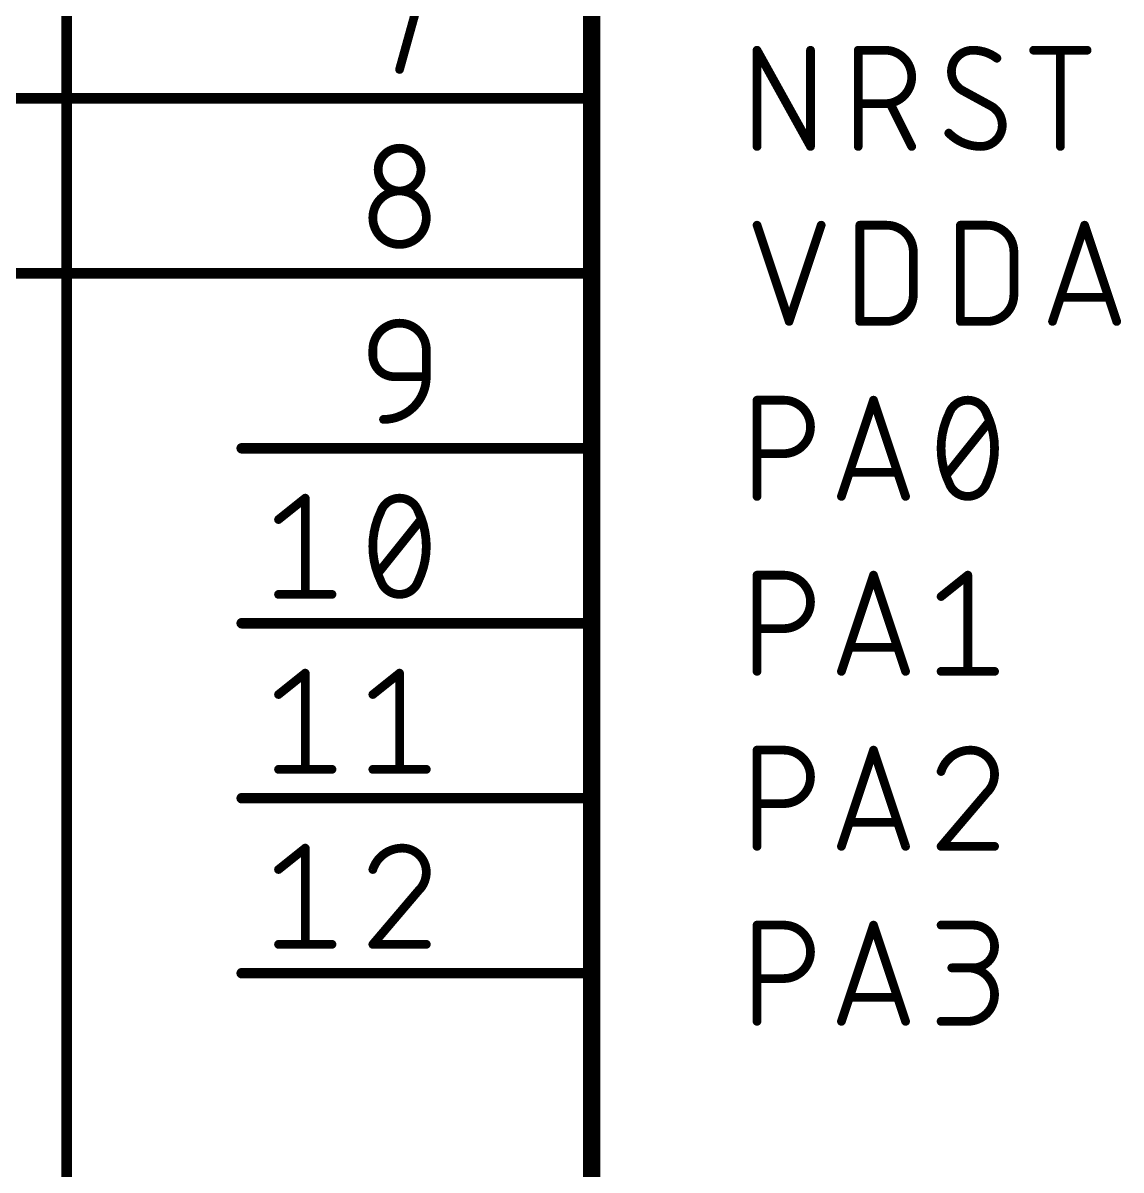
# Model space of a CAD drawing. Extents: x 0 to 261, y -15 to 164.
# Drawn here: x 46.36 to 62.29, y 57.34 to 73.99 of the extents above; entities that cross this region are included whole.
import ezdxf

# ---------------------------------------------------------------- set-up
doc = ezdxf.new("R2010")
doc.units = 0
for name, color, linetype in [('91', 110, 'CONTINUOUS'), ('94', 12, 'CONTINUOUS'), ('95', 253, 'CONTINUOUS')]:
    doc.layers.add(name, color=color, linetype=linetype)

msp = doc.modelspace()

# ---------------------------------------------------------------- linework, layer by layer
at = {"layer": '91', "const_width": 0.1524}
for points in [[(46.99, 34.798), (46.99, 88.138)], [(49.53, 72.898), (43.688, 72.898)], [(49.53, 70.358), (29.21, 70.358)]]:
    msp.add_lwpolyline(points, dxfattribs=at)
at = {"layer": '91', "const_width": 0.0762}
for points in [[(49.53, 72.8599, 1), (49.53, 72.9361)], [(49.53, 70.3199, 1), (49.53, 70.3961)]]:
    msp.add_lwpolyline(points, format="xyb", dxfattribs=at)
at = {"layer": '94'}
for points, const_width in [([(54.61, 100.838), (54.61, 44.958)], 0.254), ([(49.53, 72.898), (54.61, 72.898)], 0.1524), ([(49.53, 70.358), (54.61, 70.358)], 0.1524), ([(49.53, 67.818), (54.61, 67.818)], 0.1524), ([(49.53, 65.278), (54.61, 65.278)], 0.1524), ([(49.53, 62.738), (54.61, 62.738)], 0.1524), ([(49.53, 60.198), (54.61, 60.198)], 0.1524)]:
    msp.add_lwpolyline(points, dxfattribs=dict(at, const_width=const_width))
at = {"layer": '94', "const_width": 0.0762}
for points in [[(49.53, 72.9361, 1), (49.53, 72.8599)], [(54.61, 72.8599, 1), (54.61, 72.9361)], [(49.53, 70.3961, 1), (49.53, 70.3199)], [(54.61, 70.3199, 1), (54.61, 70.3961)], [(49.53, 67.8561, 1), (49.53, 67.7799)], [(54.61, 67.7799, 1), (54.61, 67.8561)], [(49.53, 65.3161, 1), (49.53, 65.2399)], [(54.61, 65.2399, 1), (54.61, 65.3161)], [(49.53, 62.7761, 1), (49.53, 62.6999)], [(54.61, 62.6999, 1), (54.61, 62.7761)], [(49.53, 60.2361, 1), (49.53, 60.1599)], [(54.61, 60.1599, 1), (54.61, 60.2361)]]:
    msp.add_lwpolyline(points, format="xyb", dxfattribs=at)
at = {"layer": '95', "const_width": 0.127}
for points in [[(52.2097, 74.7141), (51.8216, 73.3171)], [(57.0103, 72.1995), (57.0103, 73.5965)], [(57.0103, 73.5965), (57.7864, 72.1995)], [(57.7864, 72.1995), (57.7864, 73.5965)], [(58.4793, 72.1995), (58.4793, 73.5965)], [(58.4793, 73.5965), (58.8674, 73.5965)], [(61.0256, 73.5965), (61.8017, 73.5965)], [(61.4137, 72.1995), (61.4137, 73.5965)], [(60.4145, 72.7816), (59.9877, 73.0144)], [(58.8674, 72.8204), (58.4793, 72.8204)], [(59.2554, 72.1995), (58.945, 72.8204)], [(57.0103, 71.0565), (57.476, 69.6595)], [(57.476, 69.6595), (57.9416, 71.0565)], [(58.5024, 69.6595), (58.5024, 71.0565)], [(58.5024, 71.0565), (58.8904, 71.0565)], [(59.9625, 69.6595), (59.9625, 71.0565)], [(59.9625, 71.0565), (60.3506, 71.0565)], [(61.2994, 69.6595), (61.765, 71.0565)], [(61.765, 71.0565), (62.2307, 69.6595)], [(59.2785, 70.6684), (59.2785, 70.0476)], [(60.7386, 70.6684), (60.7386, 70.0476)], [(62.1143, 70.0088), (61.4158, 70.0088)], [(58.8904, 69.6595), (58.5024, 69.6595)], [(60.3506, 69.6595), (59.9625, 69.6595)], [(51.4336, 69.1684), (51.4336, 69.246)], [(52.2097, 69.246), (52.2097, 68.858)], [(52.2097, 68.858), (51.744, 68.858)], [(57.0103, 67.1195), (57.0103, 68.5165)], [(57.0103, 68.5165), (57.3984, 68.5165)], [(58.2354, 67.1195), (58.7011, 68.5165)], [(58.7011, 68.5165), (59.1668, 67.1195)], [(59.7595, 67.4299), (60.3804, 68.2061)], [(57.3984, 67.7404), (57.0103, 67.7404)], [(59.0503, 67.4688), (58.3518, 67.4688)], [(50.0647, 66.7837), (50.4528, 67.0941)], [(50.4528, 67.0941), (50.4528, 65.6971)], [(51.5112, 66.0075), (52.1321, 66.7837)], [(57.0103, 64.5795), (57.0103, 65.9765)], [(57.0103, 65.9765), (57.3984, 65.9765)], [(58.2354, 64.5795), (58.7011, 65.9765)], [(58.7011, 65.9765), (59.1668, 64.5795)], [(59.6819, 65.6661), (60.0699, 65.9765)], [(60.0699, 65.9765), (60.0699, 64.5795)], [(50.0647, 65.6971), (50.8408, 65.6971)], [(57.3984, 65.2004), (57.0103, 65.2004)], [(59.0503, 64.9288), (58.3518, 64.9288)], [(50.0647, 64.2437), (50.4528, 64.5541)], [(50.4528, 64.5541), (50.4528, 63.1571)], [(51.4336, 64.2437), (51.8216, 64.5541)], [(51.8216, 64.5541), (51.8216, 63.1571)], [(59.6819, 64.5795), (60.458, 64.5795)], [(57.0103, 62.0395), (57.0103, 63.4365)], [(57.0103, 63.4365), (57.3984, 63.4365)], [(58.2354, 62.0395), (58.7011, 63.4365)], [(58.7011, 63.4365), (59.1668, 62.0395)], [(50.0647, 63.1571), (50.8408, 63.1571)], [(51.4336, 63.1571), (52.2097, 63.1571)], [(60.3416, 62.8156), (59.6819, 62.0395)], [(57.3984, 62.6604), (57.0103, 62.6604)], [(59.0503, 62.3888), (58.3518, 62.3888)], [(50.0647, 61.7037), (50.4528, 62.0141)], [(50.4528, 62.0141), (50.4528, 60.6171)], [(59.6819, 62.0395), (60.458, 62.0395)], [(52.0933, 61.3932), (51.4336, 60.6171)], [(57.0103, 59.4995), (57.0103, 60.8965)], [(57.0103, 60.8965), (57.3984, 60.8965)], [(58.2354, 59.4995), (58.7011, 60.8965)], [(58.7011, 60.8965), (59.1668, 59.4995)], [(59.6819, 60.8965), (60.1476, 60.8965)], [(50.0647, 60.6171), (50.8408, 60.6171)], [(51.4336, 60.6171), (52.2097, 60.6171)], [(60.1476, 60.2756), (59.8371, 60.2756)], [(57.3984, 60.1204), (57.0103, 60.1204)], [(59.0503, 59.8488), (58.3518, 59.8488)], [(59.6819, 59.4995), (60.0699, 59.4995)]]:
    msp.add_lwpolyline(points, dxfattribs=at)
at = {"layer": '95'}
for points, const_width in [([(57.0421, 73.5965, 1), (56.9785, 73.5965)], 0.0635), ([(57.0381, 73.6119, 1), (56.9825, 73.5811)], 0.0635), ([(57.8182, 73.5965, 1), (57.7547, 73.5965)], 0.0635), ([(58.5111, 73.5965, 1), (58.4476, 73.5965)], 0.0635), ([(58.4793, 73.6283, 1), (58.4793, 73.5648)], 0.0635), ([(58.8674, 72.8204, 1), (58.8674, 73.5965)], 0.127), ([(58.8674, 73.6283, 1), (58.8674, 73.5648)], 0.0635), ([(58.8674, 73.5648, 1), (58.8674, 73.6283)], 0.0635), ([(60.1429, 73.5965, 0.4142), (59.8324, 73.2861)], 0.127), ([(60.4921, 73.4801, 0.1623), (60.1429, 73.5965)], 0.127), ([(60.1429, 73.6282, 1), (60.1429, 73.5648)], 0.0635), ([(60.1429, 73.5647, 1), (60.1429, 73.6282)], 0.0635), ([(61.0256, 73.6283, 1), (61.0256, 73.5648)], 0.0635), ([(61.4454, 73.5965, 1), (61.3819, 73.5965)], 0.0635), ([(61.8017, 73.5648, 1), (61.8017, 73.6283)], 0.0635), ([(60.4731, 73.4547, 1), (60.5112, 73.5055)], 0.0635), ([(51.7911, 73.3256, 1), (51.8522, 73.3086)], 0.0635), ([(59.8324, 73.2861, 0.2656), (59.9877, 73.0144)], 0.127), ([(59.8642, 73.2861, 1), (59.8007, 73.2861)], 0.0635), ([(59.8007, 73.2861, 1), (59.8642, 73.2861)], 0.0635), ([(60.0029, 73.0423, 1), (59.9725, 72.9865)], 0.0635), ([(59.9715, 72.9871, 1), (60.0038, 73.0418)], 0.0635), ([(58.4793, 72.8521, 1), (58.4793, 72.7886)], 0.0635), ([(58.8674, 72.8521, 1), (58.8674, 72.7886)], 0.0635), ([(58.8674, 72.7886, 1), (58.8674, 72.8521)], 0.0635), ([(58.9734, 72.8346, 1), (58.9166, 72.8062)], 0.0635), ([(60.5697, 72.5099, 0.2656), (60.4145, 72.7816)], 0.127), ([(60.4306, 72.8089, 1), (60.3984, 72.7542)], 0.0635), ([(60.3993, 72.7537, 1), (60.4297, 72.8095)], 0.0635), ([(59.7936, 72.3935, 0.2), (60.2593, 72.1995)], 0.127), ([(59.8162, 72.4159, 1), (59.7711, 72.3712)], 0.0635), ([(60.2593, 72.1995, 0.4142), (60.5697, 72.5099)], 0.127), ([(60.6015, 72.5099, 1), (60.538, 72.5099)], 0.0635), ([(60.538, 72.5099, 1), (60.6015, 72.5099)], 0.0635), ([(52.1321, 71.8637, 1), (51.5112, 71.8637)], 0.127), ([(56.9785, 72.1995, 1), (57.0421, 72.1995)], 0.0635), ([(57.7547, 72.1995, 1), (57.8182, 72.1995)], 0.0635), ([(57.7587, 72.1841, 1), (57.8142, 72.2149)], 0.0635), ([(58.4476, 72.1995, 1), (58.5111, 72.1995)], 0.0635), ([(59.227, 72.1853, 1), (59.2838, 72.2137)], 0.0635), ([(60.2593, 72.2313, 1), (60.2593, 72.1677)], 0.0635), ([(60.2593, 72.1678, 1), (60.2593, 72.2312)], 0.0635), ([(61.3819, 72.1995, 1), (61.4454, 72.1995)], 0.0635), ([(51.5429, 71.8637, 1), (51.4794, 71.8637)], 0.0635), ([(51.4794, 71.8637, 1), (51.543, 71.8637)], 0.0635), ([(51.5112, 71.8637, 1), (52.1321, 71.8637)], 0.127), ([(52.1638, 71.8637, 1), (52.1003, 71.8637)], 0.0635), ([(52.1003, 71.8637, 1), (52.1638, 71.8637)], 0.0635), ([(52.2097, 71.1652, 1), (51.4336, 71.1652)], 0.127), ([(51.4653, 71.1652, 1), (51.4018, 71.1652)], 0.0635), ([(51.4018, 71.1652, 1), (51.4653, 71.1652)], 0.0635), ([(51.4336, 71.1652, 1), (52.2097, 71.1652)], 0.127), ([(52.1779, 71.1652, 1), (52.2414, 71.1652)], 0.0635), ([(52.2415, 71.1652, 1), (52.178, 71.1652)], 0.0635), ([(57.0404, 71.0665, 1), (56.9802, 71.0465)], 0.0635), ([(57.9718, 71.0465, 1), (57.9115, 71.0665)], 0.0635), ([(58.5024, 71.0883, 1), (58.5024, 71.0247)], 0.0635), ([(58.5341, 71.0565, 1), (58.4706, 71.0565)], 0.0635), ([(58.8904, 71.0883, 1), (58.8904, 71.0247)], 0.0635), ([(59.2785, 70.6684, 0.4142), (58.8904, 71.0565)], 0.127), ([(58.8904, 71.0247, 1), (58.8904, 71.0883)], 0.0635), ([(59.9625, 71.0883, 1), (59.9625, 71.0247)], 0.0635), ([(59.9943, 71.0565, 1), (59.9308, 71.0565)], 0.0635), ([(60.3506, 71.0883, 1), (60.3506, 71.0247)], 0.0635), ([(60.7386, 70.6684, 0.4142), (60.3506, 71.0565)], 0.127), ([(60.3506, 71.0247, 1), (60.3506, 71.0883)], 0.0635), ([(61.7952, 71.0665, 1), (61.7349, 71.0465)], 0.0635), ([(61.7952, 71.0465, 1), (61.7349, 71.0665)], 0.0635), ([(59.3103, 70.6684, 1), (59.2467, 70.6684)], 0.0635), ([(59.2467, 70.6684, 1), (59.3103, 70.6684)], 0.0635), ([(60.7704, 70.6684, 1), (60.7069, 70.6684)], 0.0635), ([(60.7069, 70.6684, 1), (60.7704, 70.6684)], 0.0635), ([(58.8904, 69.6595, 0.4142), (59.2785, 70.0476)], 0.127), ([(59.3103, 70.0476, 1), (59.2467, 70.0476)], 0.0635), ([(60.3506, 69.6595, 0.4142), (60.7386, 70.0476)], 0.127), ([(60.7704, 70.0476, 1), (60.7069, 70.0476)], 0.0635), ([(59.2467, 70.0476, 1), (59.3103, 70.0476)], 0.0635), ([(60.7069, 70.0476, 1), (60.7704, 70.0476)], 0.0635), ([(61.4158, 70.0405, 1), (61.4158, 69.977)], 0.0635), ([(62.1143, 69.977, 1), (62.1143, 70.0405)], 0.0635), ([(52.2097, 69.246, 1), (51.4336, 69.246)], 0.127), ([(57.4458, 69.6695, 1), (57.5061, 69.6495)], 0.0635), ([(57.4458, 69.6495, 1), (57.5061, 69.6695)], 0.0635), ([(58.4706, 69.6595, 1), (58.5341, 69.6595)], 0.0635), ([(58.5024, 69.6913, 1), (58.5024, 69.6278)], 0.0635), ([(58.8904, 69.6912, 1), (58.8904, 69.6278)], 0.0635), ([(58.8904, 69.6278, 1), (58.8904, 69.6913)], 0.0635), ([(59.9625, 69.6913, 1), (59.9625, 69.6278)], 0.0635), ([(59.9308, 69.6595, 1), (59.9943, 69.6595)], 0.0635), ([(60.3506, 69.6912, 1), (60.3506, 69.6278)], 0.0635), ([(60.3506, 69.6278, 1), (60.3506, 69.6913)], 0.0635), ([(61.2692, 69.6695, 1), (61.3295, 69.6495)], 0.0635), ([(62.2006, 69.6495, 1), (62.2608, 69.6695)], 0.0635), ([(51.4653, 69.246, 1), (51.4018, 69.246)], 0.0635), ([(51.4018, 69.246, 1), (51.4653, 69.246)], 0.0635), ([(52.1779, 69.246, 1), (52.2414, 69.246)], 0.0635), ([(52.2415, 69.246, 1), (52.178, 69.246)], 0.0635), ([(51.4653, 69.1684, 1), (51.4018, 69.1684)], 0.0635), ([(51.4018, 69.1684, 1), (51.4653, 69.1684)], 0.0635), ([(51.4336, 69.1684, 0.4142), (51.744, 68.858)], 0.127), ([(51.5888, 68.2371, 0.4142), (52.2097, 68.858)], 0.127), ([(51.744, 68.8897, 1), (51.744, 68.8262)], 0.0635), ([(51.744, 68.8262, 1), (51.744, 68.8897)], 0.0635), ([(52.2415, 68.858, 1), (52.178, 68.858)], 0.0635), ([(52.178, 68.858, 1), (52.2415, 68.858)], 0.0635), ([(52.2097, 68.8262, 1), (52.2097, 68.8897)], 0.0635), ([(57.0421, 68.5165, 1), (56.9785, 68.5165)], 0.0635), ([(57.0103, 68.5483, 1), (57.0103, 68.4848)], 0.0635), ([(57.3984, 67.7404, 1), (57.3984, 68.5165)], 0.127), ([(57.3984, 68.5483, 1), (57.3984, 68.4848)], 0.0635), ([(57.3984, 68.4848, 1), (57.3984, 68.5483)], 0.0635), ([(58.7312, 68.5265, 1), (58.671, 68.5065)], 0.0635), ([(58.7312, 68.5065, 1), (58.671, 68.5265)], 0.0635), ([(60.0699, 68.5165, 0.3205), (59.7983, 68.3225)], 0.127), ([(60.3416, 68.3225, 0.3205), (60.0699, 68.5165)], 0.127), ([(60.0699, 68.5482, 1), (60.0699, 68.4848)], 0.0635), ([(60.0699, 68.4848, 1), (60.0699, 68.5482)], 0.0635), ([(51.5888, 68.2689, 1), (51.5888, 68.2053)], 0.0635), ([(59.7983, 68.3225, 0.1139), (59.6819, 67.818)], 0.127), ([(59.7683, 68.3328, 1), (59.8283, 68.3122)], 0.0635), ([(59.8268, 68.3086, 1), (59.7698, 68.3364)], 0.0635), ([(60.3701, 68.3364, 1), (60.313, 68.3086)], 0.0635), ([(60.458, 67.818, 0.1139), (60.3416, 68.3225)], 0.127), ([(60.3115, 68.3122, 1), (60.3716, 68.3328)], 0.0635), ([(60.4052, 68.1862, 1), (60.3556, 68.2259)], 0.0635), ([(57.0103, 67.7721, 1), (57.0103, 67.7086)], 0.0635), ([(57.3984, 67.7721, 1), (57.3984, 67.7086)], 0.0635), ([(57.3984, 67.7086, 1), (57.3984, 67.7721)], 0.0635), ([(59.7136, 67.818, 1), (59.6501, 67.818)], 0.0635), ([(59.6501, 67.818, 1), (59.7136, 67.818)], 0.0635), ([(59.6819, 67.818, 0.1139), (59.7983, 67.3135)], 0.127), ([(60.3416, 67.3135, 0.1139), (60.458, 67.818)], 0.127), ([(60.4897, 67.818, 1), (60.4262, 67.818)], 0.0635), ([(60.4262, 67.818, 1), (60.4897, 67.818)], 0.0635), ([(58.3518, 67.5005, 1), (58.3518, 67.437)], 0.0635), ([(59.0503, 67.437, 1), (59.0503, 67.5005)], 0.0635), ([(59.7347, 67.4498, 1), (59.7843, 67.4101)], 0.0635), ([(59.7983, 67.3135, 0.3205), (60.0699, 67.1195)], 0.127), ([(59.8283, 67.3238, 1), (59.7683, 67.3032)], 0.0635), ([(59.7698, 67.2996, 1), (59.8268, 67.3274)], 0.0635), ([(60.0699, 67.1195, 0.3205), (60.3416, 67.3135)], 0.127), ([(60.313, 67.3274, 1), (60.3701, 67.2996)], 0.0635), ([(60.3716, 67.3032, 1), (60.3115, 67.3238)], 0.0635), ([(50.4845, 67.0941, 1), (50.421, 67.0941)], 0.0635), ([(50.4726, 67.0693, 1), (50.433, 67.1189)], 0.0635), ([(51.8216, 67.0941, 0.3205), (51.55, 66.9001)], 0.127), ([(52.0933, 66.9001, 0.3205), (51.8216, 67.0941)], 0.127), ([(51.8216, 67.1258, 1), (51.8216, 67.0624)], 0.0635), ([(51.8216, 67.0624, 1), (51.8216, 67.1258)], 0.0635), ([(56.9785, 67.1195, 1), (57.0421, 67.1195)], 0.0635), ([(58.2053, 67.1295, 1), (58.2655, 67.1095)], 0.0635), ([(59.1366, 67.1095, 1), (59.1969, 67.1295)], 0.0635), ([(60.0699, 67.1512, 1), (60.0699, 67.0878)], 0.0635), ([(60.0699, 67.0878, 1), (60.0699, 67.1512)], 0.0635), ([(51.55, 66.9001, 0.1139), (51.4336, 66.3956)], 0.127), ([(51.52, 66.9104, 1), (51.58, 66.8898)], 0.0635), ([(51.5785, 66.8862, 1), (51.5215, 66.914)], 0.0635), ([(52.1218, 66.914, 1), (52.0647, 66.8862)], 0.0635), ([(52.2097, 66.3956, 0.1139), (52.0933, 66.9001)], 0.127), ([(52.0633, 66.8898, 1), (52.1233, 66.9104)], 0.0635), ([(50.0449, 66.8084, 1), (50.0846, 66.7589)], 0.0635), ([(52.1569, 66.7638, 1), (52.1073, 66.8035)], 0.0635), ([(51.4653, 66.3956, 1), (51.4018, 66.3956)], 0.0635), ([(51.4336, 66.3956, 0.1139), (51.55, 65.8911)], 0.127), ([(52.0933, 65.8911, 0.1139), (52.2097, 66.3956)], 0.127), ([(52.2415, 66.3956, 1), (52.178, 66.3956)], 0.0635), ([(51.4018, 66.3956, 1), (51.4653, 66.3956)], 0.0635), ([(52.178, 66.3956, 1), (52.2414, 66.3956)], 0.0635), ([(51.4864, 66.0274, 1), (51.536, 65.9877)], 0.0635), ([(51.55, 65.8911, 0.3205), (51.8216, 65.6971)], 0.127), ([(51.58, 65.9014, 1), (51.52, 65.8808)], 0.0635), ([(51.8216, 65.6971, 0.3205), (52.0933, 65.8911)], 0.127), ([(52.1233, 65.8808, 1), (52.0633, 65.9014)], 0.0635), ([(57.0421, 65.9765, 1), (56.9785, 65.9765)], 0.0635), ([(57.0103, 66.0083, 1), (57.0103, 65.9447)], 0.0635), ([(57.3984, 66.0083, 1), (57.3984, 65.9447)], 0.0635), ([(57.3984, 65.2004, 1), (57.3984, 65.9765)], 0.127), ([(57.3984, 65.9447, 1), (57.3984, 66.0083)], 0.0635), ([(58.7312, 65.9865, 1), (58.671, 65.9665)], 0.0635), ([(58.7312, 65.9665, 1), (58.671, 65.9865)], 0.0635), ([(60.1017, 65.9765, 1), (60.0382, 65.9765)], 0.0635), ([(60.0898, 65.9517, 1), (60.0501, 66.0013)], 0.0635), ([(51.5215, 65.8772, 1), (51.5785, 65.905)], 0.0635), ([(52.0647, 65.905, 1), (52.1218, 65.8772)], 0.0635), ([(50.0647, 65.7289, 1), (50.0647, 65.6654)], 0.0635), ([(50.421, 65.6971, 1), (50.4845, 65.6971)], 0.0635), ([(50.8408, 65.6654, 1), (50.8408, 65.7289)], 0.0635), ([(51.8216, 65.7288, 1), (51.8216, 65.6654)], 0.0635), ([(51.8216, 65.6654, 1), (51.8216, 65.7288)], 0.0635), ([(59.6621, 65.6908, 1), (59.7017, 65.6413)], 0.0635), ([(57.0103, 65.2321, 1), (57.0103, 65.1686)], 0.0635), ([(57.3984, 65.2321, 1), (57.3984, 65.1686)], 0.0635), ([(57.3984, 65.1686, 1), (57.3984, 65.2321)], 0.0635), ([(58.3518, 64.9605, 1), (58.3518, 64.897)], 0.0635), ([(59.0503, 64.897, 1), (59.0503, 64.9605)], 0.0635), ([(50.4845, 64.5541, 1), (50.421, 64.5541)], 0.0635), ([(50.4726, 64.5293, 1), (50.433, 64.5789)], 0.0635), ([(51.8534, 64.5541, 1), (51.7899, 64.5541)], 0.0635), ([(51.8415, 64.5293, 1), (51.8018, 64.5789)], 0.0635), ([(56.9785, 64.5795, 1), (57.0421, 64.5795)], 0.0635), ([(58.2053, 64.5895, 1), (58.2655, 64.5695)], 0.0635), ([(59.1366, 64.5695, 1), (59.1969, 64.5895)], 0.0635), ([(59.6819, 64.6113, 1), (59.6819, 64.5478)], 0.0635), ([(60.0382, 64.5795, 1), (60.1017, 64.5795)], 0.0635), ([(60.458, 64.5478, 1), (60.458, 64.6113)], 0.0635), ([(50.0449, 64.2684, 1), (50.0846, 64.2189)], 0.0635), ([(51.4138, 64.2684, 1), (51.4534, 64.2189)], 0.0635), ([(57.0421, 63.4365, 1), (56.9785, 63.4365)], 0.0635), ([(57.0103, 63.4683, 1), (57.0103, 63.4047)], 0.0635), ([(57.3984, 63.4683, 1), (57.3984, 63.4047)], 0.0635), ([(57.3984, 62.6604, 1), (57.3984, 63.4365)], 0.127), ([(57.3984, 63.4047, 1), (57.3984, 63.4683)], 0.0635), ([(58.7312, 63.4465, 1), (58.671, 63.4265)], 0.0635), ([(58.7312, 63.4265, 1), (58.671, 63.4465)], 0.0635), ([(60.1087, 63.4365, 0.3252), (59.6819, 63.1261)], 0.127), ([(60.1087, 63.4683, 1), (60.1087, 63.4047)], 0.0635), ([(60.458, 63.0873, 0.4142), (60.1087, 63.4365)], 0.127), ([(60.1087, 63.4048, 1), (60.1087, 63.4682)], 0.0635), ([(50.0647, 63.1889, 1), (50.0647, 63.1253)], 0.0635), ([(50.421, 63.1571, 1), (50.4845, 63.1571)], 0.0635), ([(50.8408, 63.1253, 1), (50.8408, 63.1889)], 0.0635), ([(51.4336, 63.1889, 1), (51.4336, 63.1253)], 0.0635), ([(51.7899, 63.1571, 1), (51.8534, 63.1571)], 0.0635), ([(52.2097, 63.1253, 1), (52.2097, 63.1889)], 0.0635), ([(59.6517, 63.1358, 1), (59.7121, 63.1163)], 0.0635), ([(60.3416, 62.8156, 0.2053), (60.458, 63.0873)], 0.127), ([(60.4897, 63.0872, 1), (60.4262, 63.0873)], 0.0635), ([(60.4262, 63.0873, 1), (60.4897, 63.0873)], 0.0635), ([(60.3197, 62.8386, 1), (60.3635, 62.7926)], 0.0635), ([(60.3658, 62.795, 1), (60.3174, 62.8362)], 0.0635), ([(57.0103, 62.6921, 1), (57.0103, 62.6286)], 0.0635), ([(57.3984, 62.6921, 1), (57.3984, 62.6286)], 0.0635), ([(57.3984, 62.6286, 1), (57.3984, 62.6921)], 0.0635), ([(58.3518, 62.4205, 1), (58.3518, 62.357)], 0.0635), ([(59.0503, 62.357, 1), (59.0503, 62.4205)], 0.0635), ([(50.4845, 62.0141, 1), (50.421, 62.0141)], 0.0635), ([(50.4726, 61.9893, 1), (50.433, 62.0389)], 0.0635), ([(51.8605, 62.0141, 0.3252), (51.4336, 61.7037)], 0.127), ([(51.8605, 62.0459, 1), (51.8605, 61.9824)], 0.0635), ([(52.2097, 61.6649, 0.4142), (51.8605, 62.0141)], 0.127), ([(51.8605, 61.9824, 1), (51.8604, 62.0458)], 0.0635), ([(56.9785, 62.0395, 1), (57.0421, 62.0395)], 0.0635), ([(58.2053, 62.0495, 1), (58.2655, 62.0295)], 0.0635), ([(59.1366, 62.0295, 1), (59.1969, 62.0495)], 0.0635), ([(59.6819, 62.0713, 1), (59.6819, 62.0078)], 0.0635), ([(59.6577, 62.0601, 1), (59.7061, 62.0189)], 0.0635), ([(60.458, 62.0078, 1), (60.458, 62.0713)], 0.0635), ([(50.0449, 61.7284, 1), (50.0846, 61.6789)], 0.0635), ([(51.4034, 61.7134, 1), (51.4638, 61.6939)], 0.0635), ([(52.0933, 61.3932, 0.2053), (52.2097, 61.6649)], 0.127), ([(52.2414, 61.6648, 1), (52.178, 61.6649)], 0.0635), ([(52.178, 61.6649, 1), (52.2415, 61.6649)], 0.0635), ([(52.0714, 61.4162, 1), (52.1152, 61.3702)], 0.0635), ([(52.1175, 61.3726, 1), (52.0691, 61.4138)], 0.0635), ([(57.0421, 60.8965, 1), (56.9785, 60.8965)], 0.0635), ([(57.0103, 60.9283, 1), (57.0103, 60.8648)], 0.0635), ([(57.3984, 60.9283, 1), (57.3984, 60.8648)], 0.0635), ([(57.3984, 60.1204, 1), (57.3984, 60.8965)], 0.127), ([(57.3984, 60.8648, 1), (57.3984, 60.9283)], 0.0635), ([(58.7312, 60.9065, 1), (58.671, 60.8865)], 0.0635), ([(58.7312, 60.8865, 1), (58.671, 60.9065)], 0.0635), ([(59.6819, 60.9283, 1), (59.6819, 60.8648)], 0.0635), ([(60.1476, 60.9283, 1), (60.1476, 60.8648)], 0.0635), ([(60.1476, 60.2756, 1), (60.1476, 60.8965)], 0.127), ([(60.1476, 60.8648, 1), (60.1476, 60.9283)], 0.0635), ([(50.0647, 60.6489, 1), (50.0647, 60.5853)], 0.0635), ([(50.421, 60.6171, 1), (50.4845, 60.6171)], 0.0635), ([(50.8408, 60.5853, 1), (50.8408, 60.6489)], 0.0635), ([(51.4336, 60.6489, 1), (51.4336, 60.5853)], 0.0635), ([(51.4094, 60.6377, 1), (51.4578, 60.5965)], 0.0635), ([(52.2097, 60.5853, 1), (52.2097, 60.6489)], 0.0635), ([(59.8371, 60.3074, 1), (59.8371, 60.2439)], 0.0635), ([(60.0699, 60.3074, 1), (60.0699, 60.2439)], 0.0635), ([(60.0699, 59.4995, 1), (60.0699, 60.2756)], 0.127), ([(60.1476, 60.3074, 1), (60.1476, 60.2439)], 0.0635), ([(60.1476, 60.2439, 1), (60.1476, 60.3074)], 0.0635), ([(57.0103, 60.1521, 1), (57.0103, 60.0886)], 0.0635), ([(57.3984, 60.1521, 1), (57.3984, 60.0886)], 0.0635), ([(57.3984, 60.0886, 1), (57.3984, 60.1521)], 0.0635), ([(58.3518, 59.8805, 1), (58.3518, 59.817)], 0.0635), ([(59.0503, 59.817, 1), (59.0503, 59.8805)], 0.0635), ([(56.9785, 59.4995, 1), (57.0421, 59.4995)], 0.0635), ([(58.2053, 59.5095, 1), (58.2655, 59.4895)], 0.0635), ([(59.1366, 59.4895, 1), (59.1969, 59.5095)], 0.0635), ([(59.6819, 59.5313, 1), (59.6819, 59.4678)], 0.0635), ([(60.0699, 59.5313, 1), (60.0699, 59.4678)], 0.0635), ([(60.0699, 59.4678, 1), (60.0699, 59.5313)], 0.0635)]:
    msp.add_lwpolyline(points, format="xyb", dxfattribs=dict(at, const_width=const_width))

doc.saveas('drawing.dxf')
